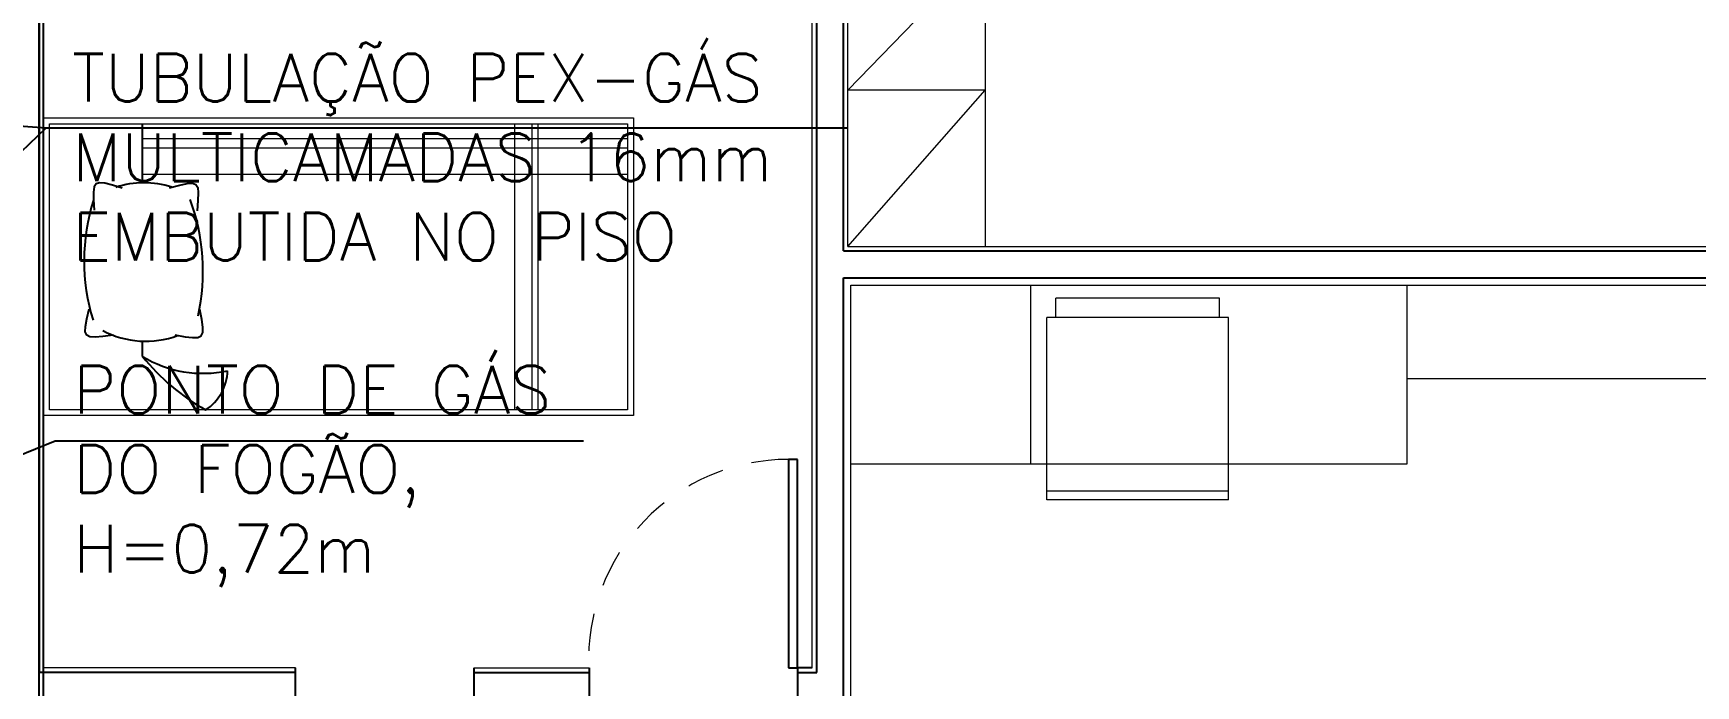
# Model space of a CAD drawing. Header units: millimetres. Extents: x 188.6 to 263.2, y 40.1 to 120.1.
# Drawn here: x 201.08 to 206.66, y 111.72 to 113.91 of the extents above; entities that cross this region are included whole.
import ezdxf

# ---------------------------------------------------------------- set-up
doc = ezdxf.new("R2010")
doc.units = ezdxf.units.MM
doc.linetypes.add('_XREF_APTOS 1003 E 1004$0$HIDDEN2', pattern=[0.1875, 0.125, -0.0625])
for name, color, linetype in [('_XREF_APTOS 1003 E 1004$0$A-MC-ALVENARIA', 7, 'Continuous'), ('_XREF_APTOS 1003 E 1004$0$E-MC-ESQUADRIAS', 2, 'Continuous'), ('_XREF_APTOS 1003 E 1004$0$V-MC-VISTA2', 1, 'Continuous'), ('_XREF_APTOS 1003 E 1004$0$VISTA 5 - .05', 8, 'Continuous'), ('_XREF_APTOS 603 E 604$0$A-MC-ALVENARIA', 8, 'Continuous'), ('_XREF_APTOS 603 E 604$0$R-MC-REBOCO', 8, 'Continuous'), ('ARQ', 8, 'Continuous'), ('GAS-TEXTO', 7, 'Continuous'), ('NORMO-AF', 2, 'Continuous')]:
    doc.layers.add(name, color=color, linetype=linetype)
doc.layers.add('_XREF_APTOS 1003 E 1004$0$L-MC-LAYOUT', color=252, linetype='Continuous', lineweight=5)
doc.layers.add('_XREF_APTOS 1003 E 1004$0$R-MC-REBOCO', color=1, linetype='Continuous', lineweight=5)
doc.styles.add('60-100', font='romans.shx', dxfattribs={"height": 0.16})
doc.styles.add('60-50', font='romans.shx', dxfattribs={"height": 0.08})
doc.styles.add('60-75', font='romans.shx', dxfattribs={"height": 0.12})
doc.dimstyles.new('BOLAS75', dxfattribs={"dimtxt": 0.12, "dimasz": 0.075, "dimexe": 0.18, "dimexo": 0.06, "dimgap": 0.08, "dimtad": 0, "dimzin": 4, "dimdsep": 46, "dimtxsty": '60-75', "dimblk": 'ORIGIN', "dimcen": 0.09, "dimse1": 1, "dimse2": 1, "dimclrd": 244, "dimclrt": 7, "dimadec": 0, "dimazin": 0, "dimtfac": 1.8, "dimtix": 1, "dimtmove": 2, "dimatfit": 3, "dimldrblk": 'ORIGIN', "dimfxl": 0.18, "dimtvp": 2, "dimtolj": 1, "dimtzin": 4, "dimarcsym": 0})
doc.dimstyles.new('SETAS75', dxfattribs={"dimtxt": 0.16, "dimasz": 0.15, "dimexe": 0.15, "dimexo": 0, "dimgap": 0.1, "dimtad": 1, "dimzin": 10, "dimdsep": 46, "dimtxsty": '60-100', "dimblk1": 'OPEN', "dimblk2": 'OPEN', "dimsah": 1, "dimcen": 0, "dimclrd": 244, "dimclre": 244, "dimclrt": 7, "dimadec": 0, "dimazin": 0, "dimtfac": 1, "dimtix": 1, "dimtmove": 2, "dimatfit": 3, "dimldrblk": 'OPEN', "dimfxl": 0.15, "dimtolj": 1, "dimtzin": 6, "dimarcsym": 0})

# ---------------------------------------------------------------- blocks, each defined once
blk = doc.blocks.new('A$C1BFF5DEF')
at = {"layer": '_XREF_APTOS 1003 E 1004$0$A-MC-ALVENARIA', "color": 8}
for p, q in [((2.2102, 5.155), (2.2102, 2.71)), ((4.8203, 2.71), (4.8203, 5.155)), ((4.9103, 4.125), (4.9103, 5.155)), ((4.9103, 4.125), (8.645, 4.125)), ((4.9103, 2.62), (4.9103, 4.035)), ((4.9103, 4.035), (8.555, 4.035)), ((3.0703, 2.71), (2.2102, 2.71)), ((3.6703, 2.71), (4.0562, 2.71)), ((4.7553, 2.71), (4.8203, 2.71))]:
    blk.add_line(p, q, dxfattribs=at)
at = {"layer": '_XREF_APTOS 1003 E 1004$0$E-MC-ESQUADRIAS', "color": 8}
for p, q in [((4.7553, 3.425), (4.7253, 3.425)), ((4.7253, 3.425), (4.7253, 2.725)), ((4.7553, 2.725), (4.7553, 3.425)), ((4.7253, 2.725), (4.7553, 2.725))]:
    blk.add_line(p, q, dxfattribs=at)
at = {"layer": '_XREF_APTOS 1003 E 1004$0$E-MC-ESQUADRIAS', "color": 8, "linetype": '_XREF_APTOS 1003 E 1004$0$HIDDEN2', "lineweight": 13}
blk.add_arc((4.7253, 2.7544), 0.6706, 90, 182.5089, dxfattribs=at)
at = {"layer": '_XREF_APTOS 1003 E 1004$0$L-MC-LAYOUT', "color": 8}
for p, q in [((4.9253, 4.6652), (5.3857, 5.14)), ((5.3857, 5.14), (5.3857, 4.14)), ((5.3857, 4.6652), (4.9253, 4.6652)), ((4.9253, 4.14), (5.3857, 4.6652)), ((2.2252, 3.572), (2.2252, 4.572)), ((2.2252, 4.572), (4.2052, 4.572)), ((2.2452, 3.592), (2.2452, 4.552)), ((2.2452, 4.552), (4.1852, 4.552)), ((3.8069, 3.592), (3.8069, 4.552)), ((3.8652, 3.592), (3.8652, 4.552)), ((3.8852, 3.592), (3.8852, 4.552)), ((4.1852, 4.552), (4.1852, 3.592)), ((4.2052, 4.572), (4.2052, 3.572)), ((2.557, 4.503), (4.1852, 4.503)), ((2.557, 4.4714), (4.1852, 4.4714)), ((2.557, 4.3828), (4.1852, 4.3828)), ((5.5384, 4.01), (5.5384, 3.41)), ((6.1727, 3.9663), (5.6227, 3.9663)), ((5.6227, 3.9017), (5.6227, 3.9663)), ((6.1727, 3.9017), (6.1727, 3.9663)), ((6.8027, 3.41), (6.8027, 4.01)), ((5.5927, 3.2887), (5.5927, 3.9017)), ((6.2027, 3.9017), (5.5927, 3.9017)), ((6.2027, 3.2887), (6.2027, 3.9017)), ((8.53, 3.6952), (6.8027, 3.6952)), ((4.2052, 3.572), (2.2252, 3.572)), ((4.1852, 3.592), (2.2452, 3.592)), ((4.9353, 3.41), (6.8027, 3.41)), ((6.2027, 3.3187), (5.5927, 3.3187)), ((6.2027, 3.2887), (5.5927, 3.2887))]:
    blk.add_line(p, q, dxfattribs=at)
at = {"layer": '_XREF_APTOS 1003 E 1004$0$R-MC-REBOCO', "color": 8}
for p, q in [((2.2252, 5.14), (2.2252, 2.725)), ((4.8053, 2.725), (4.8053, 5.14)), ((4.9253, 4.14), (4.9253, 5.14)), ((4.9253, 4.14), (8.66, 4.14)), ((4.9353, 2.595), (4.9353, 4.01)), ((4.9353, 4.01), (8.53, 4.01)), ((3.0703, 2.725), (2.2252, 2.725)), ((3.6703, 2.725), (4.0562, 2.725))]:
    blk.add_line(p, q, dxfattribs=at)
at = {"layer": '_XREF_APTOS 1003 E 1004$0$V-MC-VISTA2', "color": 8}
for p, q in [((3.0703, 2.59), (3.0703, 2.725)), ((3.6703, 2.59), (3.6703, 2.725)), ((4.0562, 2.725), (4.0562, 2.595)), ((4.7553, 2.725), (4.7553, 2.595)), ((4.8053, 2.725), (4.7553, 2.725))]:
    blk.add_line(p, q, dxfattribs=at)
at = {"layer": '_XREF_APTOS 1003 E 1004$0$VISTA 5 - .05', "color": 8}
for p, q in [((2.557, 4.3535), (2.557, 4.552)), ((2.557, 3.771), (2.557, 3.8218))]:
    blk.add_line(p, q, dxfattribs=at)
for points in [[(2.4892, 4.3353), (2.4558, 4.3457), (2.4308, 4.3522), (2.4131, 4.354), (2.4015, 4.3502), (2.3949, 4.3398), (2.3923, 4.3222), (2.3925, 4.2963), (2.3944, 4.2613)], [(2.6481, 4.337), (2.6819, 4.3461), (2.7071, 4.3517), (2.7249, 4.3528), (2.7363, 4.3485), (2.7425, 4.3379), (2.7444, 4.3202), (2.7433, 4.2943), (2.74, 4.2594)], [(2.4586, 3.842), (2.424, 3.8375), (2.3982, 3.8353), (2.3804, 3.8366), (2.3696, 3.8424), (2.3649, 3.8537), (2.3654, 3.8715), (2.37, 3.897), (2.3778, 3.9311)], [(2.6652, 3.8428), (2.6997, 3.8369), (2.7253, 3.8338), (2.7432, 3.8344), (2.7541, 3.8398), (2.7593, 3.8509), (2.7595, 3.8687), (2.7559, 3.8944), (2.7493, 3.9288)]]:
    blk.add_lwpolyline(points, dxfattribs=at)
for centre, radius, start, end in [((2.5621, 4.0486), 0.305, 72.1913, 108.1433), ((2.0615, 4.0569), 0.6985, 347.6546, 20.2096), ((3.0393, 4.0913), 0.6783, 162.4772, 197.0802), ((2.5678, 4.1266), 0.305, 241.784, 290.5832), ((3.1265, 4.2278), 0.73, 218.7341, 240.6662), ((2.7598, 4.1021), 0.3882, 238.5148, 282.3057), ((2.6815, 3.7267), 0.1611, 302.8511, 358.613)]:
    blk.add_arc(centre, radius, start, end, dxfattribs=at)
at = {"layer": '_XREF_APTOS 603 E 604$0$A-MC-ALVENARIA', "color": 8}
blk.add_line((2.2102, 0.015), (2.2102, 5.155), dxfattribs=at)
at = {"layer": '_XREF_APTOS 603 E 604$0$R-MC-REBOCO', "color": 8}
blk.add_line((2.2252, 0.4848), (2.2252, 5.14), dxfattribs=at)
blk = doc.blocks.new('_OPEN')
at = {"color": 0, "linetype": 'ByBlock'}
for p, q in [((-1, 0.167), (0, 0)), ((0, 0), (-1, -0.167)), ((0, 0), (-1, 0))]:
    blk.add_line(p, q, dxfattribs=at)
blk = doc.blocks.new('_Origin')
at = {"layer": 'NORMO-AF', "color": 0, "lineweight": -2}
blk.add_line((0, 0), (-1, 0), dxfattribs=at)
blk.add_circle((0, 0), 0.5, dxfattribs=at)

msp = doc.modelspace()

# ---------------------------------------------------------------- block references
at = {"layer": 'ARQ'}
msp.add_blockref('A$C1BFF5DEF', (198.8891, 109.0543), dxfattribs=at)

# ---------------------------------------------------------------- next in the draw order: texts
at = {"layer": 'GAS-TEXTO', "char_height": 0.16, "attachment_point": 1}
for s, insert, width, style in [('TUBULAÇÃO PEX-GÁS MULTICAMADAS 16mm EMBUTIDA NO PISO ', (201.21, 113.8406), 3.014298, '60-75'), ('PONTO DE GÁS DO FOGÃO, H=0,72m', (201.214, 112.7933), 1.990413, '60-50')]:
    msp.add_mtext(s, dxfattribs=dict(at, insert=insert, width=width, style=style))

# ---------------------------------------------------------------- next in the draw order: leaders
at = {"layer": 'GAS-TEXTO'}
for points, dimstyle in [([(198.4504, 113.7811), (201.1228, 113.5929), (203.8133, 113.5929)], 'BOLAS75'), ([(199.8176, 112.3431), (201.1228, 113.5929)], 'BOLAS75'), ([(200.2833, 112.1897), (201.1534, 112.5411), (202.9261, 112.5411)], 'SETAS75')]:
    msp.add_leader(points, dimstyle=dimstyle, dxfattribs=at)

doc.saveas('drawing.dxf')
